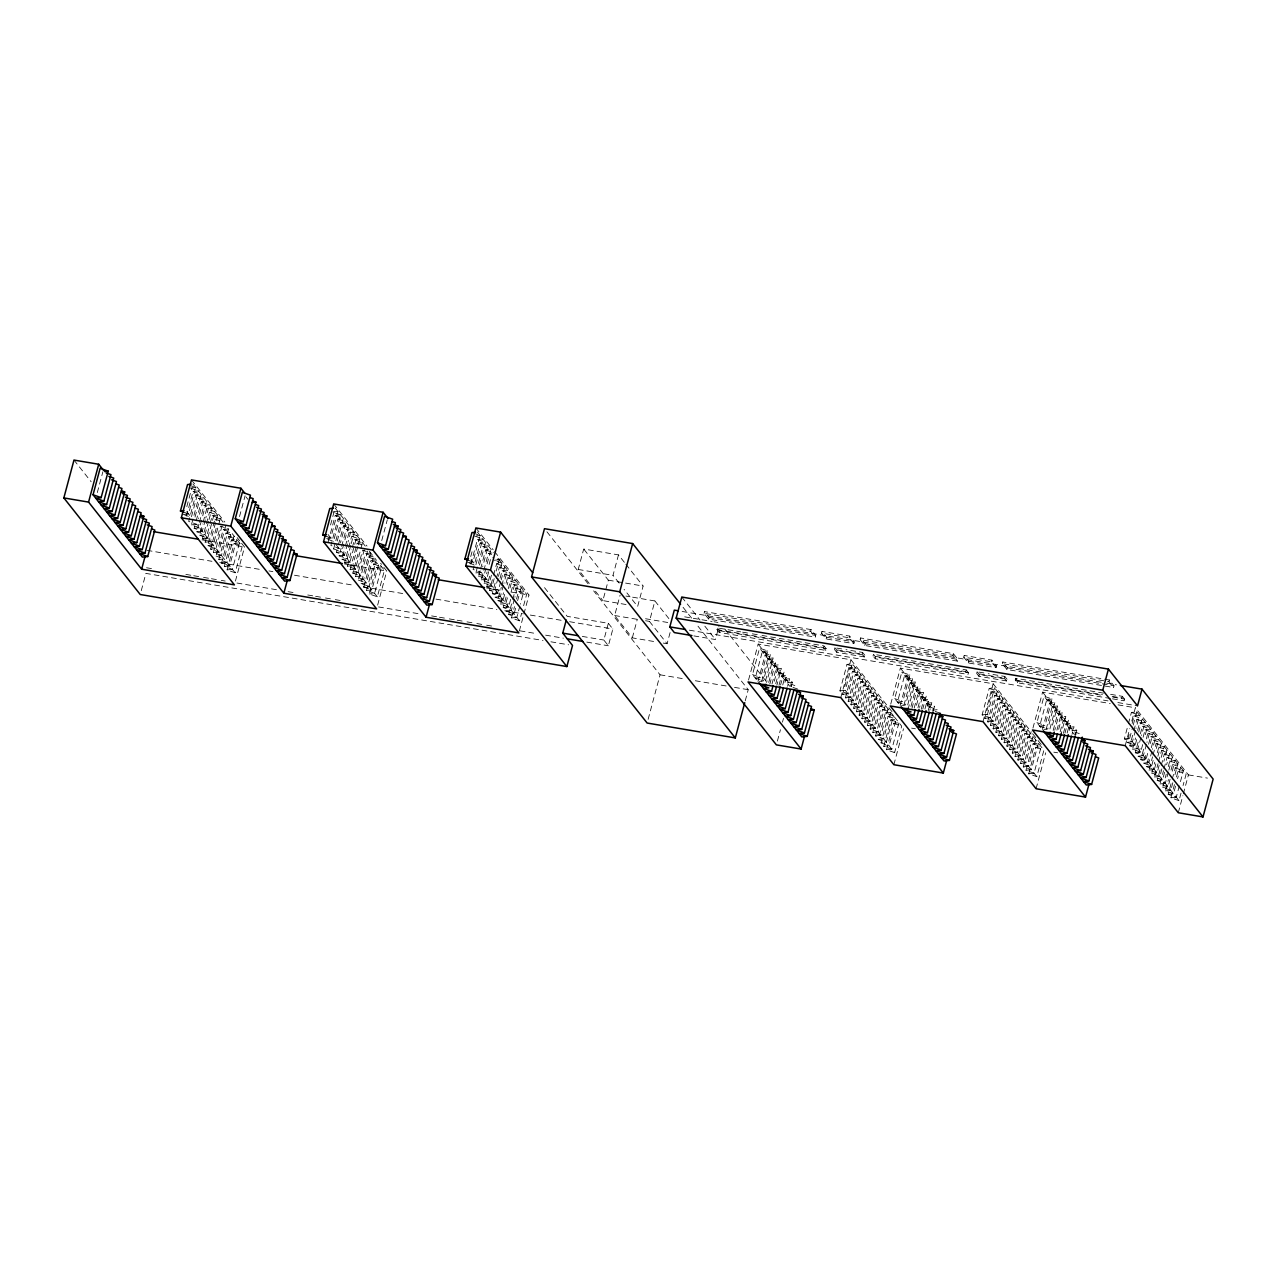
<?xml version="1.0" encoding="UTF-8"?>
<svg xmlns="http://www.w3.org/2000/svg" width="1277" height="1277" viewBox="0 0 1277 1277"><rect width="100%" height="100%" fill="white"/><g stroke="black" fill="none" stroke-linecap="round" stroke-linejoin="round"><path stroke-width="0.75" stroke-dasharray="5 3.75" d="M97.307 492.555L102.878 471.756M141.268 590.66L145.897 573.405L543.028 640.479M186.825 506.634L191.885 487.734M186.442 516.052L193.035 491.485L198.382 490.895L191.295 517.345L184.814 515.062M183.202 514.487L188.549 513.881L195.636 487.415L189.172 485.132M195.046 517.041L201.127 494.359L195.764 494.949L188.677 521.415L196.77 524.288L235.144 572.782L242.231 546.333L232.191 533.626M201.543 520.186L199.515 527.752L191.422 524.879L198.51 498.413L203.857 497.822L198.286 518.606M205.294 519.867L202.261 531.216L194.152 528.343L195.684 522.676M196.179 520.777L201.255 501.877L206.603 501.286L202.053 518.286M208.534 521.447L204.99 534.68L196.897 531.807L198.925 524.24M199.435 522.357L203.985 505.341L209.348 504.75L205.805 517.983M203.187 522.038L206.73 508.805L214.823 511.678L207.736 538.144L199.643 535.271L202.676 523.937M215.542 522.708L210.482 541.608L202.373 538.734L205.932 525.501M206.427 523.618L209.476 512.269L214.823 511.678M209.045 519.547L212.078 508.214L203.985 505.341M210.178 523.299L212.205 515.732L220.314 518.606L213.211 545.071L205.118 542.198L209.683 525.182M192.907 483.951L223.044 522.07L215.957 548.535L207.864 545.662L214.951 519.196L220.314 518.606M216.052 520.808L217.569 515.142L209.476 512.269M225.79 525.533L218.702 551.999L210.593 549.126L216.675 526.443M221.432 555.463L213.339 552.59L220.426 526.14L228.535 528.997L221.432 555.463L216.084 556.054L223.172 529.604L228.535 528.997M218.83 559.534L225.917 533.068L231.265 532.461L224.177 558.927L218.83 559.534L226.923 562.391L234.01 535.925L225.917 533.068M228.647 536.532L236.756 539.389L229.652 565.855L221.56 562.997L228.647 536.532L234.01 535.925M231.392 539.995L239.485 542.869L232.398 569.319L224.305 566.461L231.392 539.995L236.756 539.389M239.517 516.562L245.088 495.779M235.144 572.782L227.051 569.925L234.138 543.459L239.485 542.869M235.431 581.083L244.545 547.019L240.842 542.342M330.551 524.991L335.117 507.975L365.254 546.093L358.167 572.559L352.803 573.15L358.885 550.467M328.141 541.975L335.228 515.509L340.592 514.902L333.505 541.368L325.412 538.495L330.759 537.904L337.846 511.438L334.606 510.289M337.256 541.049L343.337 518.366L337.974 518.973L330.887 545.439L338.98 548.296L333.632 548.902L340.72 522.437L346.067 521.83L340.496 542.629M347.504 543.89L344.471 555.224L336.362 552.366L337.894 546.684M338.389 544.8L343.465 525.901L348.813 525.294L344.247 542.31M350.744 545.471L347.2 558.688L339.107 555.83L341.135 548.264M341.645 546.38L346.195 529.364L351.558 528.774L348.014 541.991M336.362 552.366L341.725 551.76L343.752 544.21M345.397 546.061L348.94 532.828L357.033 535.702L349.946 562.167L341.853 559.294L344.886 547.945M357.752 546.716L352.691 565.631L344.582 562.758L348.126 549.525M348.637 547.641L351.686 536.292L357.033 535.702M351.255 543.571L354.288 532.238L346.195 529.364M352.388 547.322L354.415 539.756L362.524 542.629L355.421 569.095L347.328 566.222L351.893 549.206M358.167 572.559L350.074 569.686L357.161 543.22L362.524 542.629M358.262 544.832L359.779 539.165L351.686 536.292M363.642 579.487L355.549 576.613L362.636 550.148L370.745 553.021L363.642 579.487L358.294 580.077L365.382 553.611L370.745 553.021M355.549 576.613L360.912 576.023L367.999 549.557L376.22 559.949L369.133 586.414L363.769 587.005L370.857 560.555L376.22 559.949L368.127 557.075L361.04 583.541L369.133 586.414M361.04 583.541L366.387 582.95L373.475 556.485L365.382 553.611M374.608 593.342L366.515 590.469L373.602 564.019L378.966 563.412L384.441 570.34L377.353 596.806L369.261 593.949L376.348 567.483L381.695 566.876L374.608 593.342L369.261 593.949M381.727 540.586L387.298 519.787M366.515 590.469L371.862 589.878L378.966 563.412L370.857 560.555M377.641 605.106L386.755 571.042L380.594 563.237M470.734 556.564L472.761 549.014M470.862 564.099L477.438 539.517L482.802 538.926L475.714 565.392L471.149 559.613M467.621 562.518L472.969 561.928L480.056 535.462L473.575 533.163M479.466 565.072L485.547 542.39L480.184 542.98L473.097 569.446L481.19 572.319L519.563 620.83L521.591 613.263M485.962 568.217L483.935 575.783L475.842 572.91L482.929 546.46L488.277 545.854L482.706 566.653M488.692 571.697L486.665 579.247L478.572 576.374L480.088 570.707M480.599 568.824L485.675 549.924L491.022 549.318L486.457 566.334M491.437 575.161L489.41 582.711L481.317 579.854L483.344 572.288M483.855 570.388L488.405 553.388L491.98 552.989M494.183 578.625L492.156 586.175L484.063 583.318L487.096 571.968M489.123 564.402L491.15 556.852M497.934 578.305L494.901 589.639L486.792 586.782L489.841 575.432M500.68 581.769L497.631 593.103L489.538 590.245L493.082 577.012M493.592 575.113L496.625 563.78L501.989 563.189L498.445 576.406M496.21 571.058L499.243 559.709L492.762 557.426M503.409 585.233L500.376 596.582L492.283 593.709L495.827 580.476M496.338 578.577L499.371 567.243L504.718 566.653L501.175 579.886M504.638 594.364L503.122 600.046L495.013 597.173L498.062 585.824M500.089 578.273L502.116 570.707L507.464 570.117L503.92 583.35M507.384 597.828L505.852 603.51L497.759 600.637L501.302 587.404M501.813 585.52L504.846 574.171L510.209 573.581L507.161 584.914M510.624 599.408L508.597 606.974L500.504 604.101L503.537 592.767M506.075 583.302L507.592 577.635L512.955 577.044L509.395 590.277M514.376 599.089L511.343 610.438L503.234 607.565L506.283 596.231M508.31 588.665L510.337 581.099L515.685 580.508L512.652 591.842M515.605 608.235L514.072 613.902L505.979 611.029L509.028 599.695M511.039 592.129L513.067 584.563L518.43 583.972L514.886 597.205M519.851 606.016L516.818 617.366L508.725 614.492L512.269 601.259M512.779 599.376L515.812 588.027L521.176 587.436L517.632 600.669M519.563 620.83L511.47 617.956L514.503 606.623M516.531 599.057L518.558 591.49L523.905 590.9L520.362 604.133M523.618 605.713L526.651 594.364L496.498 556.245M519.34 631.014L523.394 615.881M523.905 613.982L528.965 595.05L494.407 551.361M589.304 583.477L578.226 569.462L583.701 549.014L618.483 554.888L624.645 562.678M626.049 604.532L602.872 600.605L608.347 580.173L583.701 549.014M619.169 583.126L613.008 575.336L618.483 554.888M608.331 623.304L612.848 629.018L608.363 645.763L603.845 640.048L608.331 623.304L567.243 616.36L542.565 585.169M653.585 641.453L632.323 637.861L614.652 615.514L620.127 595.082M625.874 564.242L643.113 586.047L637.638 606.479L624.086 589.351M632.323 637.861L637.303 619.281M670.09 632.594L667.105 643.736L649.434 621.388L654.909 600.956L625.922 596.056M648.125 719.334L660.049 674.799L593.661 590.868M704.058 613.279L704.505 611.603L811.118 629.609L815.732 635.435L815.285 637.111L708.671 619.106L704.058 613.279L810.672 631.285L815.285 637.111M708.671 619.106L709.118 617.429L704.505 611.603M762.002 635.451L824.032 645.923L826.267 648.748L825.82 650.424L719.19 632.418L716.972 629.593L717.419 627.917L740.676 631.86M693.89 635.898L715.407 639.538L718.903 626.512M719.19 632.418L719.653 630.742L717.419 627.917M748.53 680.05L758.171 644.087L850.929 659.762L894.139 714.37M745.241 700.818L748.226 689.692L696.588 624.405M762.337 651.589L770.43 654.462L763.343 680.928L757.979 681.519L752.504 674.591L759.592 648.125L767.685 650.999L760.597 677.464L755.25 678.055L762.337 651.589L767.685 650.999M757.979 681.519L765.083 655.053L770.43 654.462M761.731 681.216L767.812 658.533L773.176 657.926L766.583 682.509M765.498 680.896L770.558 661.997L775.905 661.39L769.839 684.073M768.738 682.461L773.303 665.461L778.651 664.854L773.591 683.77M771.978 684.041L776.033 668.925L781.396 668.318L776.831 685.334M775.746 683.722L778.778 672.388L784.142 671.782L780.582 685.015M778.986 685.302L781.524 675.852L786.871 675.262L784.349 684.711M782.737 684.983L784.254 679.316L789.617 678.726L787.59 686.276M791.341 685.957L792.363 682.189L784.254 679.316M777.39 741.091L780.439 729.726M782.466 722.159L783.471 718.376M810.672 631.285L811.118 629.609M821.542 633.121L821.989 631.445L849.7 636.122L854.313 641.948L853.866 643.624L826.155 638.947L821.542 633.121L849.253 637.798L853.866 643.624M825.82 650.424L823.585 647.599L824.032 645.923M826.155 638.947L826.602 637.271L821.989 631.445M834.456 649.434L834.903 647.774L837.137 650.584L864.832 655.261L864.385 656.937L836.674 652.26L834.456 649.434L862.167 654.127L864.385 656.937M836.674 652.26L837.137 650.584M849.253 637.798L849.7 636.122M847.002 664.391L855.095 667.264L848.008 693.73L839.915 690.857L847.002 664.391L852.35 663.801L893.469 715.774L886.366 742.24L881.018 742.831L888.106 716.365L893.469 715.774L885.376 712.901L878.273 739.367L886.366 742.24M840.793 697.609L850.929 659.762M849.748 667.855L857.841 670.728L850.753 697.194L842.644 694.321L849.748 667.855L855.095 667.264M894.379 716.924L901.69 726.166L894.602 752.632L845.262 690.266L852.35 663.801M860.123 639.633L860.57 637.957L953.328 653.632L957.942 659.459L957.495 661.119L864.737 645.46L860.123 639.633L952.881 655.309L957.495 661.119M852.477 671.319L860.57 674.192L853.483 700.658L845.39 697.785L852.477 671.319L857.841 670.728M855.223 674.783L863.316 677.656L856.228 704.122L848.136 701.249L855.223 674.783L860.57 674.192M862.167 654.127L862.613 652.451L845.981 649.642M864.737 645.46L865.183 643.784L860.57 637.957M857.968 678.263L866.061 681.12L858.974 707.586L850.865 704.712L857.968 678.263L863.316 677.656M860.698 681.726L868.791 684.584L861.704 711.05L853.611 708.176L860.698 681.726L866.061 681.12M863.444 685.19L871.537 688.048L864.449 714.513L856.356 711.656L863.444 685.19L868.791 684.584M873.037 655.963L873.484 654.287L875.703 657.096L968.477 672.771L968.014 674.448L875.256 658.772L873.037 655.963L965.795 671.622L968.014 674.448M866.189 688.654L874.282 691.511L867.195 717.977L859.086 715.12L866.189 688.654L871.537 688.048M875.256 658.772L875.703 657.096M868.919 692.118L877.028 694.975L869.924 721.441L861.831 718.584L868.919 692.118L874.282 691.511M871.664 695.582L879.757 698.455L872.67 724.905L864.577 722.048L871.664 695.582L877.028 694.975M874.41 699.046L882.503 701.919L875.415 728.369L867.322 725.512L874.41 699.046L879.757 698.455M877.139 702.51L885.248 705.383L878.145 731.849L870.052 728.975L877.139 702.51L882.503 701.919M879.885 705.973L887.978 708.847L880.891 735.313L872.798 732.439L879.885 705.973L885.248 705.383M882.63 709.437L890.723 712.311L883.636 738.776L875.543 735.903L882.63 709.437L887.978 708.847M890.739 704.074L900.381 668.11L993.139 683.77L1031.401 732.152M904.547 675.613L912.64 678.486L905.553 704.952L900.189 705.543L894.714 698.615L901.801 672.149L909.894 675.022L902.807 701.488L897.46 702.079L904.547 675.613L909.894 675.022M883.764 746.295L890.851 719.829L896.199 719.238L889.111 745.704L883.764 746.295L891.857 749.168L898.944 722.702L890.851 719.829M894.602 752.632L886.493 749.759L893.597 723.293L898.944 722.702M900.189 705.543L907.293 679.077L912.64 678.486M903.94 705.223L910.022 682.541L915.386 681.95L908.298 708.416M907.708 704.92L912.768 686.004L918.115 685.414L911.539 709.98M893.868 764.715L903.493 728.752M910.948 706.484L915.513 689.468L920.861 688.878L915.801 707.777M914.188 708.065L918.243 692.948L923.606 692.342L919.552 707.474M917.955 707.745L920.988 696.412L926.336 695.805L922.792 709.038M921.196 709.326L923.734 699.876L929.081 699.269L926.559 708.719M924.947 709.006L926.463 703.34L931.827 702.733L929.8 710.299M928.203 710.587L929.209 706.804L934.572 706.197L933.551 709.98M952.881 655.309L953.328 653.632M963.752 657.144L964.199 655.468L991.91 660.145L996.523 665.971L996.076 667.648L968.365 662.955L963.752 657.144L991.463 661.821L996.076 667.648M965.795 671.622L966.242 669.946L875.415 654.606M968.365 662.955L968.812 661.294L964.199 655.468M976.666 673.458L977.113 671.782L979.347 674.607L1007.042 679.284L1006.595 680.96L978.884 676.283L976.666 673.458L1004.376 678.135L1006.595 680.96M978.884 676.283L979.347 674.607M991.463 661.821L991.91 660.145M989.212 688.415L997.305 691.288L990.218 717.754L982.125 714.881L989.212 688.415L994.56 687.824L1043.9 750.19L1036.812 776.655L1028.703 773.782L1035.807 747.316L1041.154 746.726L1034.067 773.192L1028.703 773.782M983.003 721.633L993.139 683.77M991.942 691.879L1000.051 694.752L992.947 721.218L984.854 718.344L991.942 691.879L997.305 691.288M1036.812 776.655L987.472 714.29L994.56 687.824M1002.333 663.657L1002.78 661.981L1109.394 679.987L1114.007 685.813L1113.56 687.489L1006.93 669.483L1002.333 663.657L1108.947 681.663L1113.56 687.489M994.687 695.342L1002.78 698.216L995.693 724.682L987.6 721.808L994.687 695.342L1000.051 694.752M997.433 698.806L1005.526 701.68L998.438 728.145L990.345 725.272L997.433 698.806L1002.78 698.216M1004.376 678.135L1004.823 676.459L988.19 673.665M1006.93 669.483L1007.393 667.807L1002.78 661.981M1000.178 702.27L1008.271 705.143L1001.184 731.609L993.075 728.736L1000.178 702.27L1005.526 701.68M1002.908 705.734L1011.001 708.607L1003.914 735.073L995.821 732.2L1002.908 705.734L1008.271 705.143M1005.653 709.198L1013.746 712.071L1006.659 738.537L998.566 735.664L1005.653 709.198L1011.001 708.607M1110.511 698.503L1017.466 682.796L1015.247 679.971L1015.694 678.295L1106.792 693.698M1008.399 712.662L1016.492 715.535L1009.405 742.001L1001.296 739.128L1008.399 712.662L1013.746 712.071M1017.466 682.796L1017.913 681.12L1015.694 678.295M1011.129 716.142L1019.238 718.999L1012.134 745.465L1004.041 742.591L1011.129 716.142L1016.492 715.535M1013.874 719.605L1021.967 722.463L1014.88 748.929L1006.787 746.055L1013.874 719.605L1019.238 718.999M1016.62 723.069L1024.713 725.927L1017.625 752.392L1009.516 749.535L1016.62 723.069L1021.967 722.463M1019.349 726.533L1027.458 729.39L1020.355 755.856L1012.262 752.999L1019.349 726.533L1024.713 725.927M1022.095 729.997L1030.188 732.87L1023.1 759.32L1015.007 756.463L1022.095 729.997L1027.458 729.39M1024.84 733.461L1032.933 736.334L1025.846 762.784L1017.753 759.927L1024.84 733.461L1030.188 732.87M1027.57 736.925L1035.679 739.798L1028.576 766.264L1020.483 763.391L1027.57 736.925L1032.933 736.334M1032.949 728.082L1042.591 692.134L1110.224 703.547M1030.316 740.389L1038.409 743.262L1031.321 769.728L1023.228 766.854L1030.316 740.389L1035.679 739.798M1046.757 699.636L1054.85 702.51L1047.763 728.975L1042.399 729.566L1036.924 722.638L1044.011 696.173L1052.104 699.046L1045.017 725.496L1039.67 726.102L1046.757 699.636L1052.104 699.046M1034.067 773.192L1025.974 770.318L1033.061 743.852L1038.409 743.262M1042.399 729.566L1049.486 703.1L1054.85 702.51M1046.15 729.247L1052.232 706.564L1057.595 705.973L1051.514 728.656M1049.917 728.928L1054.978 710.028L1060.325 709.437L1054.754 730.221M1036.078 788.739L1045.703 752.776M1053.158 730.508L1057.723 713.492L1063.071 712.901L1058.01 731.801M1056.909 730.189L1060.453 716.956L1065.816 716.365L1061.251 733.381M1060.165 731.769L1063.198 720.42L1068.546 719.829L1065.002 733.062M1063.406 733.349L1065.944 723.883L1071.291 723.293L1068.769 732.743M1067.157 733.03L1068.673 727.347L1074.037 726.757L1072.01 734.323M1075.761 734.004L1076.782 730.221L1068.673 727.347M1108.947 681.663L1109.394 679.987M1122.307 696.316L1124.526 699.126L1124.079 700.802L1121.86 697.992L1122.307 696.316L1108.739 694.018M1135.461 730.428L1132.428 741.761L1124.335 738.904L1127.878 725.671M1128.373 723.772L1131.422 712.438L1136.769 711.832L1186.11 774.213L1183.061 785.547M1125.213 745.656L1129.778 728.608M1131.805 721.042L1135.349 707.793L1117.966 704.856M1136.69 739.559L1135.157 745.225L1127.064 742.368L1130.113 731.019M1132.14 723.468L1134.152 715.902L1139.515 715.296L1135.971 728.528M1181.033 793.113L1179.006 800.663L1129.682 738.298L1132.715 726.964M1133.226 725.065L1136.769 711.832M1140.952 737.356L1137.903 748.689L1129.81 745.832L1133.353 732.599M1133.864 730.699L1136.897 719.366L1142.261 718.775L1138.717 731.992M1142.676 744.603L1140.648 752.169L1132.555 749.296L1135.588 737.946M1137.615 730.396L1139.643 722.83L1144.99 722.239L1141.446 735.472M1146.427 744.283L1143.394 755.633L1135.285 752.76L1138.334 741.41M1140.361 733.86L1142.388 726.294L1147.736 725.703L1144.703 737.037M1147.64 753.414L1146.123 759.097L1138.03 756.223L1141.063 744.874M1143.091 737.324L1145.118 729.758L1150.481 729.167L1146.938 742.4M1151.902 751.211L1148.869 762.561L1140.776 759.687L1144.32 746.454M1146.347 738.888L1147.863 733.221L1153.211 732.631L1149.667 745.864M1153.131 760.358L1151.615 766.024L1143.506 763.151L1146.554 751.818M1148.582 744.252L1150.609 736.685L1155.956 736.095L1152.413 749.328M1155.861 763.822L1154.344 769.488L1146.251 766.615L1149.284 755.282M1151.311 747.715L1153.339 740.149L1158.702 739.559L1155.653 750.892M1159.117 765.386L1157.09 772.952L1148.997 770.079L1152.54 756.846M1153.051 754.962L1156.084 743.613L1161.431 743.022L1157.888 756.255M1161.862 768.85L1159.835 776.416L1151.726 773.543L1154.775 762.209M1157.297 752.76L1158.83 747.077L1164.177 746.486L1161.144 757.836M1164.592 772.314L1162.565 779.88L1154.472 777.007L1158.016 763.774M1158.526 761.89L1161.559 750.557L1166.923 749.95L1163.874 761.3M1168.343 772.01L1165.31 783.344L1157.217 780.47L1160.761 767.254M1161.272 765.354L1164.305 754.021L1169.668 753.414L1166.619 764.763M1170.083 779.257L1168.056 786.808L1159.963 783.95L1163.507 770.717M1164.001 768.818L1167.05 757.484L1172.398 756.878L1168.854 770.111M1172.813 782.721L1170.786 790.271L1162.693 787.414L1166.236 774.181M1168.263 766.615L1169.78 760.948L1175.143 760.342L1172.11 771.691M1175.558 786.185L1173.531 793.735L1165.438 790.878L1168.471 779.529M1171.009 770.079L1172.525 764.412L1177.889 763.806L1174.84 775.155M1179.309 785.866L1176.277 797.199L1168.184 794.342L1171.727 781.109M1172.222 779.209L1175.271 767.876L1180.618 767.269L1177.586 778.619M1179.006 800.663L1170.913 797.806L1174.457 784.573M1176.484 777.007L1178.017 771.34L1183.364 770.749L1179.82 783.966M1178.288 812.747L1182.853 795.715M1183.348 793.831L1188.424 774.9L1135.349 707.793M192.077 487.814L195.636 487.415M206.73 508.805L212.078 508.214M212.205 515.732L217.569 515.142M191.422 524.879L196.77 524.288M337.846 511.438L332.499 512.045L340.592 514.902M194.152 528.343L199.515 527.752M196.897 531.807L202.261 531.216M199.643 535.271L204.99 534.68M202.373 538.734L207.736 538.144M205.118 542.198L210.482 541.608M207.864 545.662L213.211 545.071M348.94 532.828L354.288 532.238M210.593 549.126L215.957 548.535M213.339 552.59L218.702 551.999M354.415 539.756L359.779 539.165M221.56 562.997L226.923 562.391M476.497 535.861L480.056 535.462M224.305 566.461L229.652 565.855M339.107 555.83L344.471 555.224M227.051 569.925L232.398 569.319M341.853 559.294L347.2 558.688M368.127 557.075L373.475 556.485M344.582 562.758L349.946 562.167M347.328 566.222L352.691 565.631M350.074 569.686L355.421 569.095M499.243 559.709L493.896 560.316L501.989 563.189M475.842 572.91L481.19 572.319M478.572 576.374L483.935 575.783M481.317 579.854L486.665 579.247M484.063 583.318L489.41 582.711M486.792 586.782L492.156 586.175M489.538 590.245L494.901 589.639M492.283 593.709L497.631 593.103M495.013 597.173L500.376 596.582M497.759 600.637L503.122 600.046M500.504 604.101L505.852 603.51M503.234 607.565L508.597 606.974M505.979 611.029L511.343 610.438M508.725 614.492L514.072 613.902M511.47 617.956L516.818 617.366M792.363 682.189L786.999 682.78L795.092 685.653L789.745 686.244L759.592 648.125M839.915 690.857L845.262 690.266M842.644 694.321L848.008 693.73M845.39 697.785L850.753 697.194M848.136 701.249L853.483 700.658M850.865 704.712L856.228 704.122M853.611 708.176L858.974 707.586M856.356 711.656L861.704 711.05M859.086 715.12L864.449 714.513M885.376 712.901L890.723 712.311M861.831 718.584L867.195 717.977M864.577 722.048L869.924 721.441M867.322 725.512L872.67 724.905M982.125 714.881L987.472 714.29M870.052 728.975L875.415 728.369M984.854 718.344L990.218 717.754M872.798 732.439L878.145 731.849M987.6 721.808L992.947 721.218M875.543 735.903L880.891 735.313M990.345 725.272L995.693 724.682M878.273 739.367L883.636 738.776M993.075 728.736L998.438 728.145M995.821 732.2L1001.184 731.609M998.566 735.664L1003.914 735.073M886.493 749.759L891.857 749.168M1076.782 730.221L1071.419 730.827L1079.512 733.684L1074.165 734.291L1044.011 696.173M1001.296 739.128L1006.659 738.537M1004.041 742.591L1009.405 742.001M1006.787 746.055L1012.134 745.465M1009.516 749.535L1014.88 748.929M1124.335 738.904L1129.682 738.298M1012.262 752.999L1017.625 752.392M1127.064 742.368L1132.428 741.761M1015.007 756.463L1020.355 755.856M1129.81 745.832L1135.157 745.225M1017.753 759.927L1023.1 759.32M1132.555 749.296L1137.903 748.689M1020.483 763.391L1025.846 762.784M1135.285 752.76L1140.648 752.169M1023.228 766.854L1028.576 766.264M1138.03 756.223L1143.394 755.633M1025.974 770.318L1031.321 769.728M1140.776 759.687L1146.123 759.097M1143.506 763.151L1148.869 762.561M1146.251 766.615L1151.615 766.024M1148.997 770.079L1154.344 769.488M1151.726 773.543L1157.09 772.952M1154.472 777.007L1159.835 776.416M1157.217 780.47L1162.565 779.88M1159.963 783.95L1165.31 783.344M1162.693 787.414L1168.056 786.808M1165.438 790.878L1170.786 790.271M1168.184 794.342L1173.531 793.735M1170.913 797.806L1176.277 797.199M578.226 569.462L613.008 575.336M608.347 580.173L643.113 586.047M682.157 611.46L1104.669 682.828M1106.632 683.163L1116.465 684.823M709.118 617.429L815.732 635.435M826.602 637.271L854.313 641.948M865.183 643.784L957.942 659.459M968.812 661.294L996.523 665.971M1007.393 667.807L1114.007 685.813M684.68 616.839L712.071 621.468M714.035 621.787L717.945 622.458M202.037 539.836L244.545 547.019M344.247 563.859L386.755 571.042M486.457 587.883L501.909 590.485M511.582 592.113L528.965 595.05M742.623 632.179L750.365 633.488M752.313 633.823L760.07 635.132M836.754 648.077L844.145 649.323M978.964 672.101L986.355 673.346M716.972 629.593L823.585 647.599M1015.247 679.971L1102.466 694.704M1112.171 696.348L1121.86 697.992M719.653 630.742L826.267 648.748M1017.913 681.12L1103.216 695.518M1112.906 697.162L1124.526 699.126M645.539 618.738L668.717 622.649M1112.459 698.838L1124.079 700.802M614.652 615.514L637.83 619.425M645.571 620.734L649.434 621.388M689.372 630.184L1108.037 700.897M1117.854 702.558L1137.52 705.878M147.094 550.355L211.95 561.305M219.804 562.63L261.083 569.606M268.936 570.931L272.863 571.585M294.492 575.241L353.442 585.201M363.275 586.861L404.538 593.837M435.984 599.136L496.897 609.432M504.766 610.757L522.453 613.742M530.306 615.067L561.752 620.383M569.606 621.707L612.848 629.018M663.242 643.081L667.105 643.736M582.312 636.425L603.845 640.048M146.552 567.754L154.405 569.095M185.867 574.395L191.758 575.4M193.737 575.735L201.59 577.06M203.554 577.396L209.46 578.385M211.423 578.72L219.293 580.045M221.256 580.381L225.183 581.051M236.979 583.03L278.274 590.006M288.091 591.666L295.961 592.991M307.757 594.986L313.663 595.992M315.627 596.311L323.48 597.652M325.459 597.987L333.313 599.312M335.276 599.647L343.146 600.972M378.535 606.942L419.83 613.918M431.626 615.913L437.516 616.903M439.48 617.238L447.349 618.563M449.312 618.898L455.219 619.904M457.182 620.223L465.036 621.564M466.999 621.883L474.868 623.224M476.832 623.543L484.701 624.884M486.665 625.203L494.534 626.544M520.09 630.854L535.813 633.504M545.646 635.164L563.349 638.165M586.829 642.123L608.363 645.763M550.898 641.804L568.584 644.789M660.049 674.799L685.526 679.109M695.327 680.753L726.677 686.052M734.514 687.377L748.226 689.692M911.618 728.145L915.417 728.784M1053.828 752.169L1057.627 752.807M1188.424 774.9L1207.451 778.108M1131.422 712.438L1139.515 715.296M1134.152 715.902L1142.261 718.775M1136.897 719.366L1144.99 722.239M1139.643 722.83L1147.736 725.703M1142.388 726.294L1150.481 729.167M1145.118 729.758L1153.211 732.631M1147.863 733.221L1155.956 736.095M1150.609 736.685L1158.702 739.559M1049.486 703.1L1057.595 705.973M1153.339 740.149L1161.431 743.022M1052.232 706.564L1060.325 709.437M1156.084 743.613L1164.177 746.486M1054.978 710.028L1063.071 712.901M1158.83 747.077L1166.923 749.95M1057.723 713.492L1065.816 716.365M1161.559 750.557L1169.668 753.414M1060.453 716.956L1068.546 719.829M1164.305 754.021L1172.398 756.878M1063.198 720.42L1071.291 723.293M1167.05 757.484L1175.143 760.342M1065.944 723.883L1074.037 726.757M1169.78 760.948L1177.889 763.806M1172.525 764.412L1180.618 767.269M1175.271 767.876L1183.364 770.749M1178.017 771.34L1186.11 774.213M1036.924 722.638L1045.017 725.496M907.293 679.077L915.386 681.95M1039.67 726.102L1047.763 728.975M910.022 682.541L918.115 685.414M912.768 686.004L920.861 688.878M915.513 689.468L923.606 692.342M918.243 692.948L926.336 695.805M474.709 536.053L482.802 538.926M920.988 696.412L929.081 699.269M477.438 539.517L485.547 542.39M480.184 542.98L488.277 545.854M923.734 699.876L931.827 702.733M926.463 703.34L934.572 706.197M482.929 546.46L491.022 549.318M929.209 706.804L937.302 709.661L931.955 710.267L901.801 672.149M485.675 549.924L492.14 552.207M1033.061 743.852L1041.154 746.726M935.195 711.417L940.048 713.141M488.405 553.388L491.645 554.537M1035.807 747.316L1043.9 750.19M894.714 698.615L902.807 701.488M765.083 655.053L773.176 657.926M897.46 702.079L905.553 704.952M767.812 658.533L775.905 661.39M496.625 563.78L504.718 566.653M770.558 661.997L778.651 664.854M499.371 567.243L507.464 570.117M773.303 665.461L781.396 668.318M502.116 570.707L510.209 573.581M776.033 668.925L784.142 671.782M468.116 560.204L472.969 561.928M504.846 574.171L512.955 577.044M778.778 672.388L786.871 675.262M335.228 515.509L343.337 518.366M469.234 563.093L474.086 564.817M507.592 577.635L515.685 580.508M781.524 675.852L789.617 678.726M337.974 518.973L346.067 521.83M510.337 581.099L518.43 583.972M340.72 522.437L348.813 525.294M888.106 716.365L896.199 719.238M513.067 584.563L521.176 587.436M343.465 525.901L351.558 528.774M515.812 588.027L523.905 590.9M792.985 687.393L797.838 689.117M893.597 723.293L901.69 726.166M518.558 591.49L526.651 594.364M752.504 674.591L760.597 677.464M755.25 678.055L763.343 680.928M357.161 543.22L365.254 546.093M190.289 488.022L198.382 490.895M325.906 536.18L330.759 537.904M193.035 491.485L201.127 494.359M195.764 494.949L203.857 497.822M198.51 498.413L206.603 501.286M201.255 501.877L209.348 504.75M333.632 548.902L341.725 551.76M881.018 742.831L889.111 745.704M373.602 564.019L381.695 566.876M376.348 567.483L384.441 570.34M214.951 519.196L223.044 522.07M183.696 512.173L188.549 513.881M352.803 573.15L360.912 576.023M223.172 529.604L231.265 532.461M358.294 580.077L366.387 582.95M363.769 587.005L371.862 589.878M234.138 543.459L242.231 546.333M216.084 556.054L224.177 558.927M1042.591 692.134L1075.92 734.259M1004.823 676.459L1007.042 679.284M1032.646 733.716L1041.282 744.635M966.242 669.946L968.477 672.771M900.381 668.11L933.71 710.235M862.613 652.451L864.832 655.261M758.171 644.087L791.501 686.228M724.825 629.018L766.775 682.062M681.806 597.045L699.988 620.031M704.84 626.161L715.407 639.538M683.067 607.309L691.671 618.196M654.909 600.956L669.052 618.834M595.465 591.267L602.872 600.605M546.939 531.791L588.745 584.643M475.89 527.96L493.177 549.796M477.327 531.998L493.768 552.781M333.68 503.936L367.01 546.077M328.013 534.44L333.505 541.368M336.234 544.832L377.353 596.806M245.998 496.929L247.834 499.243M191.47 479.913L224.8 522.054M237.155 537.649L239.613 540.778M186.729 511.582L191.295 517.345M73.986 460.071L91.162 481.78"/><path stroke-width="1.5" d="M566.254 620.079L562.758 633.121L572.527 645.46L566.86 666.562L140.231 594.507L63.85 497.918L73.986 460.071L98.712 464.253L103.66 470.495M244.625 492.954L240.922 488.261L191.47 479.913L181.334 517.776L234.409 584.866L141.651 569.207L88.576 502.1L98.712 464.253M151.596 528.917L154.82 530.067L147.733 556.533L142.386 557.123L93.045 494.758L100.133 468.292L108.242 471.165L101.138 497.615L95.791 498.222L103.884 501.095L110.971 474.629L106.119 472.905M111.594 479.833L116.462 481.557L109.375 508.023L101.266 505.149L106.629 504.559L113.717 478.093L108.864 476.369M118.697 487.335L121.938 488.484L114.85 514.95L106.757 512.077L112.105 511.486L119.192 485.021L115.968 483.871M122.56 493.688L127.429 495.412L120.325 521.878L112.232 519.005L117.596 518.414L124.683 491.948L121.443 490.799M128.051 500.616L132.904 502.34L125.816 528.806L117.707 525.932L123.071 525.342L130.158 498.876L125.306 497.152M135.139 508.118L138.379 509.268L131.292 535.733L123.199 532.86L128.546 532.27L135.649 505.804L132.409 504.654M140.63 515.062L143.87 516.195L136.767 542.661L128.674 539.804L134.037 539.197L141.124 512.731L137.884 511.582M144.493 521.415L149.345 523.139L142.258 549.589L134.165 546.732L139.512 546.125L146.6 519.659L141.747 517.951M147.733 556.533L139.64 553.659L144.987 553.069L152.091 526.603L147.222 524.879M141.651 569.207L145.195 555.958M183.696 512.173L180.456 511.023L187.543 484.558L191.119 484.159M388.08 518.526L383.132 512.285L333.68 503.936L323.544 541.783L376.619 608.89L283.861 593.23L230.786 526.124L240.922 488.261M293.79 552.941L297.03 554.074L289.943 580.54L284.595 581.147L235.255 518.765L242.343 492.315L250.452 495.173L243.348 521.639L238.001 522.245L246.094 525.102L253.181 498.637L249.941 497.503M255.432 504.431L258.672 505.58L251.569 532.03L243.476 529.173L248.839 528.566L255.927 502.1L252.686 500.967M259.295 510.784L264.147 512.508L257.06 538.974L248.967 536.101L254.315 535.494L261.402 509.044L256.549 507.32M264.77 517.712L269.623 519.436L262.535 545.902L254.442 543.028L259.806 542.438L266.893 515.972L262.024 514.248M271.873 525.214L275.114 526.363L268.026 552.829L259.917 549.956L265.281 549.365L272.368 522.9L269.128 521.75M275.736 531.567L280.589 533.291L273.501 559.757L265.408 556.884L270.756 556.293L277.859 529.827L274.619 528.678M281.211 538.495L286.08 540.219L278.977 566.685L270.884 563.811L276.247 563.221L283.334 536.755L278.482 535.031M288.315 545.997L291.555 547.147L284.468 573.612L276.375 570.739L281.722 570.149L288.81 543.683L283.957 541.959M289.943 580.54L281.85 577.683L287.197 577.076L294.301 550.61L291.06 549.477M283.861 593.23L287.405 579.981M325.906 536.18L322.666 535.031L329.753 508.581L333.329 508.182M532.701 572.687L500.616 532.126L475.89 527.96L465.754 565.807L518.829 632.913L426.071 617.238L372.996 550.148L383.132 512.285M434.388 576.374L439.24 578.098L432.153 604.564L426.805 605.154L377.465 542.789L384.553 516.323L392.662 519.196L385.558 545.662L380.211 546.253L388.304 549.126L395.391 522.66L392.151 521.511M396.014 527.864L400.882 529.588L393.779 556.054L385.686 553.18L391.049 552.59L398.137 526.124L393.284 524.4M403.117 535.382L406.357 536.516L399.27 562.981L391.177 560.124L396.524 559.518L403.612 533.052L398.759 531.344M408.608 542.31L411.832 543.459L404.745 569.909L396.652 567.052L402.016 566.445L409.103 539.979L405.863 538.846M412.455 548.663L417.324 550.387L410.236 576.853L402.127 573.98L407.491 573.373L414.578 546.923L411.338 545.774M417.946 555.591L422.799 557.315L415.711 583.781L407.618 580.907L412.966 580.317L420.069 553.851L415.201 552.127M425.049 563.093L428.29 564.242L421.187 590.708L413.094 587.835L418.457 587.244L425.544 560.779L422.304 559.629M428.912 569.446L433.765 571.17L426.678 597.636L418.585 594.763L423.932 594.172L431.019 567.706L427.779 566.557M432.153 604.564L424.06 601.69L429.407 601.1L436.511 574.634L431.642 572.91M426.071 617.238L429.615 603.989M468.116 560.204L464.876 559.055L471.963 532.589L475.539 532.19M566.86 666.562L490.48 569.989L500.616 532.126M744.746 702.685L735.297 737.93L647.136 723.037L531.551 576.917L544.481 528.678L632.658 543.571L680.609 604.197M735.297 737.93L619.728 591.81L632.658 543.571M691.942 635.563L674.336 632.594L669.818 626.879L674.304 610.135L678.231 610.805M804.654 735.791L801.11 749.04L776.384 744.874L676.156 618.148L681.806 597.045L1108.436 669.1L1137.52 705.878L1142.005 689.133L1120.392 685.478M776.336 687.234L774.309 694.784L766.2 691.926L771.563 691.32L773.08 685.653M783.328 688.479L779.784 701.712L771.691 698.854L777.039 698.248L780.087 686.914M790.335 689.74L785.259 708.655L777.166 705.782L782.53 705.175L787.079 688.175M797.327 691.001L790.75 715.583L782.657 712.71L788.005 712.119L794.086 689.436M798.46 694.321L803.313 696.045L796.225 722.511L788.132 719.637L793.48 719.047L800.583 692.581L795.715 690.857M805.564 701.823L808.804 702.973L801.717 729.438L793.608 726.565L798.971 725.975L806.058 699.509L801.206 697.785M811.039 708.751L814.279 709.9L807.192 736.366L799.099 733.493L804.446 732.902L811.533 706.436L808.309 705.287M919.041 709.358L916.519 718.807L908.41 715.934L913.773 715.343L915.29 709.677M926.048 710.619L921.994 725.735L913.901 722.862L919.248 722.271L922.297 710.938M933.04 711.88L927.469 732.663L919.376 729.805L924.74 729.199L929.289 712.183M940.048 713.141L932.96 739.591L924.867 736.733L930.215 736.127L936.296 713.444M942.282 718.919L945.523 720.068L938.435 746.534L930.342 743.661L935.69 743.054L942.793 716.605L939.553 715.455M946.145 725.272L951.014 726.996L943.911 753.462L935.818 750.589L941.181 749.998L948.268 723.532L945.028 722.383M951.636 732.2L956.489 733.924L949.402 760.39L941.309 757.516L946.656 756.926L953.743 730.46L948.891 728.736M801.11 749.04L748.035 681.95L840.793 697.609L893.868 764.715L943.32 773.064L946.864 759.815M1057.5 733.684L1055.983 739.367L1047.89 736.494L1053.238 735.903L1054.259 732.12M1064.507 734.945L1061.458 746.295L1053.365 743.422L1058.729 742.831L1061.251 733.381M1071.499 736.206L1066.949 753.222L1058.841 750.349L1064.204 749.759L1068.258 734.642M1078.506 737.467L1072.425 760.15L1064.332 757.277L1069.679 756.686L1075.25 735.887M1081.763 739.463L1085.003 740.612L1077.9 767.078L1069.807 764.221L1075.17 763.614L1082.257 737.148M1085.626 745.832L1090.478 747.556L1083.391 774.006L1075.298 771.148L1080.645 770.542L1087.733 744.076L1082.88 742.368M1142.005 689.133L1213.15 779.082L1203.014 816.929L1102.769 690.203L1108.436 669.1M1091.101 752.76L1095.953 754.484L1088.866 780.949L1080.773 778.076L1086.12 777.47L1093.224 751.02L1088.355 749.296M943.32 773.064L890.245 705.958L983.003 721.633L1036.078 788.739L1085.53 797.087L1089.073 783.839M1043.309 730.715L1086.248 785.004L1091.612 784.413L1098.699 757.947L1095.458 756.798M104.666 471.548L108.242 471.165M121.107 492.347L124.683 491.948M103.884 501.095L98.537 501.685L106.629 504.559M109.375 508.023L104.012 508.613L112.105 511.486M114.85 514.95L109.487 515.541L117.596 518.414M252.351 502.5L255.927 502.1M180.456 511.023L184.032 510.624M140.294 516.594L143.87 516.195M120.325 521.878L114.978 522.469L123.071 525.342M125.816 528.806L120.453 529.396L128.546 532.27M263.317 516.371L266.893 515.972M131.292 535.733L125.944 536.34L134.037 539.197M246.094 525.102L240.746 525.709L248.839 528.566M271.538 526.762L275.114 526.363M136.767 542.661L131.419 543.268L139.512 546.125M251.569 532.03L246.222 532.637L254.315 535.494M142.258 549.589L136.894 550.195L144.987 553.069M257.06 538.974L251.697 539.564L259.806 542.438M394.561 526.523L398.137 526.124M322.666 535.031L326.242 534.632M282.504 540.618L286.08 540.219M262.535 545.902L257.188 546.492L265.281 549.365M402.782 536.915L406.357 536.516M268.026 552.829L262.663 553.42L270.756 556.293M293.471 554.473L297.03 554.074M273.501 559.757L268.138 560.348L276.247 563.221M388.304 549.126L382.956 549.717L391.049 552.59M413.748 550.786L417.324 550.387M278.977 566.685L273.629 567.275L281.722 570.149M393.779 556.054L388.431 556.66L396.524 559.518M284.468 573.612L279.104 574.219L287.197 577.076M399.27 562.981L393.907 563.588L402.016 566.445M421.969 561.178L425.544 560.779M464.876 559.055L468.451 558.656M404.745 569.909L399.398 570.516L407.491 573.373M410.236 576.853L404.873 577.443L412.966 580.317M432.935 575.033L436.511 574.634M415.711 583.781L410.348 584.371L418.457 587.244M421.187 590.708L415.839 591.299L423.932 594.172M426.678 597.636L421.314 598.227L429.407 601.1M766.088 684.392L760.725 684.983L768.818 687.856L763.47 688.447L771.563 691.32M774.309 694.784L768.946 695.39L777.039 698.248M799.753 696.444L803.313 696.045M779.784 701.712L774.421 702.318L782.53 705.175M785.259 708.655L779.912 709.246L788.005 712.119M810.703 710.299L814.279 709.9M790.75 715.583L785.387 716.174L793.48 719.047M908.298 708.416L902.935 709.006L911.028 711.88L905.68 712.47L913.773 715.343M796.225 722.511L790.878 723.101L798.971 725.975M801.717 729.438L796.353 730.029L804.446 732.902M916.519 718.807L911.155 719.398L919.248 722.271M939.218 717.004L942.793 716.605M807.192 736.366L801.828 736.957L758.905 682.684M921.994 725.735L916.631 726.342L924.74 729.199M927.469 732.663L922.122 733.269L930.215 736.127M950.184 730.859L953.743 730.46M932.96 739.591L927.597 740.197L935.69 743.054M1050.492 732.439L1045.145 733.03L1053.238 735.903M938.435 746.534L933.088 747.125L941.181 749.998M1055.983 739.367L1050.62 739.958L1058.729 742.831M943.911 753.462L938.563 754.053L946.656 756.926M1081.427 741.011L1085.003 740.612M1061.458 746.295L1056.111 746.885L1064.204 749.759M949.402 760.39L944.038 760.98L901.115 706.692M1066.949 753.222L1061.586 753.813L1069.679 756.686M1089.648 751.403L1093.224 751.02M1072.425 760.15L1067.061 760.741L1075.17 763.614M1077.9 767.078L1072.552 767.685L1080.645 770.542M1083.391 774.006L1078.027 774.612L1086.12 777.47M1088.866 780.949L1083.519 781.54L1091.612 784.413M63.85 497.918L88.576 502.1M181.334 517.776L230.786 526.124M323.544 541.783L372.996 550.148M465.754 565.807L490.48 569.989M531.551 576.917L619.728 591.81M676.156 618.148L1102.769 690.203M153.719 531.679L198.174 539.181M295.929 555.703L342.316 563.524M438.139 579.71L484.526 587.548M669.818 626.879L685.462 629.529M562.758 633.121L578.401 635.754M567.275 638.819L582.919 641.469M1203.014 816.929L1178.288 812.747L1125.213 745.656L1032.454 729.981L1085.53 797.087M377.465 542.789L385.558 545.662M235.255 518.765L243.348 521.639M93.045 494.758L101.138 497.615"/></g></svg>
